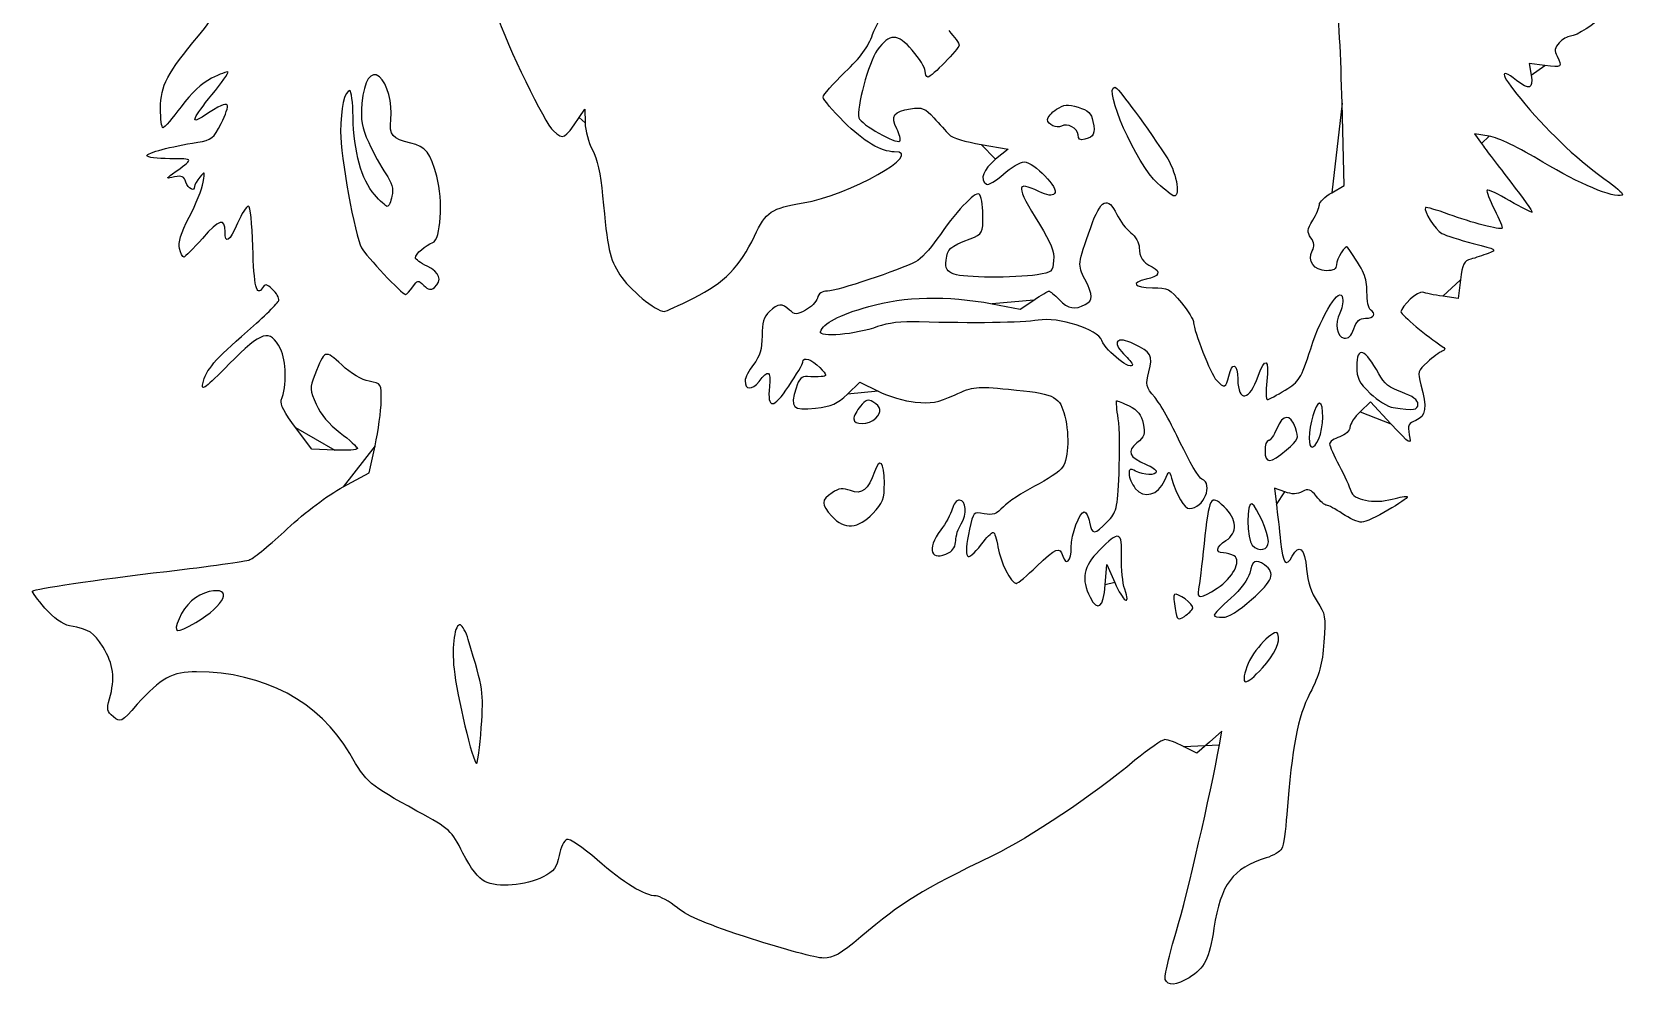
# Model space of a CAD drawing. Extents: x 116 to 499, y 270 to 710.
# Drawn here: x 115.7 to 490.5, y 269.6 to 494.3 of the extents above; entities that cross this region are included whole.
import ezdxf

# ---------------------------------------------------------------- set-up
doc = ezdxf.new("R2010")
doc.units = 0
doc.layers.add('Ebene_1', color=7, linetype='CONTINUOUS')

msp = doc.modelspace()

# ---------------------------------------------------------------- linework, layer by layer
at = {"layer": 'Ebene_1', "color": 7}
for points in [[(471.886912, 486.3617), (468.182392, 486.86946), (468.636616, 484.070444)], [(244.549496, 474.115212), (245.907536, 476.071788), (245.949456, 472.85994)], [(421.70684, 456.433524), (424.622208, 458.153636), (424.134656, 477.51254)], [(361.991456, 470.092436), (361.991456, 470.092436)], [(458.753664, 469.770252), (455.304152, 470.321852), (456.96824, 467.996636)], [(339.188624, 467.776068), (345.5608, 466.705348), (342.576128, 464.310964)], [(380.672872, 458.673612), (380.672872, 458.673612)], [(452.007752, 435.925076), (451.456128, 431.510036), (447.821496, 432.055084)], [(205.37532, 434.247148), (205.37532, 434.247148)], [(341.787776, 430.285196), (348.384088, 429.053956), (351.570624, 431.162708)], [(307.70124, 409.034436), (310.611032, 411.820348), (314.90124, 409.703924)], [(435.636832, 402.036516), (430.823616, 407.201604), (428.40752, 404.886836)], [(441.991456, 406.683676), (441.991456, 406.683676)], [(186.998328, 395.8349), (181.6052, 396.071452), (177.75332, 401.177196)], [(314.370024, 403.364308), (314.370024, 403.364308)], [(418.66304, 398.509092), (418.66304, 398.509092)], [(188.982056, 387.173132), (195.094104, 390.471452), (196.496928, 396.871452)], [(411.029208, 395.883356), (411.029208, 395.883356)], [(410.632448, 386.00694), (408.18688, 386.859468), (408.658408, 383.065436)], [(313.69696, 380.928412), (313.696992, 380.928412)], [(331.644048, 371.699596), (331.644048, 371.699596)], [(406.773912, 374.271452), (406.773888, 374.271452)], [(352.236216, 368.471812), (352.236216, 368.471452)], [(368.391456, 364.133732), (368.791456, 368.871452), (370.613696, 364.671452)], [(368.391456, 364.133732), (368.391456, 364.133732)], [(394.735568, 363.32942), (394.735568, 363.32942)], [(402.835312, 360.671452), (402.835312, 360.671452)], [(388.977152, 358.628548), (388.977152, 358.628548)], [(154.297624, 355.258756), (154.297624, 355.258756)], [(405.38792, 344.587836), (405.38792, 344.587836)], [(221.501536, 330.512604), (221.501536, 330.512604)], [(395.264952, 326.464252), (395.841864, 329.65706), (392.887336, 327.062956), (389.932816, 324.468852), (386.794008, 326.070148)], [(382.516448, 271.234068), (382.51648, 271.234124)]]:
    msp.add_lwpolyline(points, close=True, dxfattribs=at)
for points in [[(154.934824, 493.3465), (158.73832, 497.84094), (161.991456, 503.714652), (161.991456, 506.087644)], [(313.625992, 493.671788), (315.101624, 497.812316), (318.85548, 502.53038), (321.288616, 503.302628)], [(424.134656, 477.51254), (423.866504, 488.15994), (423.294136, 499.404388), (422.862728, 502.500196)], [(224.888208, 499.092268), (227.707712, 490.752788), (236.406248, 472.810868), (238.519208, 470.97646)], [(484.38596, 497.412708), (484.37724, 496.549788), (479.215776, 493.27142), (477.865912, 493.27142)], [(145.991456, 476.314828), (145.991456, 481.625156), (147.587272, 484.664212), (154.934824, 493.3465)], [(307.095944, 484.777652), (310.77788, 488.30786), (312.59772, 490.786532), (313.625992, 493.671788)], [(322.961552, 489.980372), (319.47456, 494.02402), (317.60316, 494.020468), (314.715216, 489.964692)], [(333.991456, 491.19646), (333.991456, 490.341996), (327.461392, 483.671788), (326.624888, 483.671788)], [(331.591456, 494.594012), (332.911456, 493.09062), (333.991456, 491.561716), (333.991456, 491.19646)], [(475.251648, 491.737972), (474.163688, 490.53578), (474.050488, 489.855868), (474.727664, 488.590564)], [(477.865912, 493.27142), (477.191328, 493.27142), (476.014912, 492.581364), (475.251648, 491.737972)], [(314.715216, 489.964692), (312.699944, 487.134508), (309.716, 476.199948), (310.384312, 474.094276)], [(325.989296, 485.071788), (325.988496, 485.841788), (324.625616, 488.050652), (322.961552, 489.980372)], [(474.727664, 488.590564), (476.093672, 486.03814), (475.819128, 485.822732), (471.886912, 486.3617)], [(161.891528, 484.838052), (161.714864, 485.014708), (159.970568, 484.353804), (158.015296, 483.369372)], [(158.102088, 479.497524), (160.362936, 482.258156), (162.068184, 484.661388), (161.891528, 484.838052)], [(197.510384, 483.73874), (195.531552, 485.38102), (193.915136, 482.903012), (193.422688, 477.472204)], [(200.19688, 473.699036), (200.6206, 477.4583), (199.348168, 482.213508), (197.510384, 483.73874)], [(301.991456, 478.923548), (301.991456, 479.451532), (304.28848, 482.085884), (307.095944, 484.777652)], [(326.624888, 483.671788), (326.276504, 483.671788), (325.99048, 484.301788), (325.989296, 485.071788)], [(465.191424, 482.87142), (460.670128, 486.408028), (461.519856, 484.045092), (467.183248, 477.332524)], [(468.636616, 484.070444), (469.163216, 480.825388), (468.224696, 480.498756), (465.191424, 482.87142)], [(158.015296, 483.369372), (155.68744, 482.197348), (153.205696, 479.888684), (150.825864, 476.68134)], [(190.577576, 480.471452), (189.342296, 480.471452), (188.391456, 476.267628), (188.391456, 470.806236)], [(191.32424, 474.271452), (191.25776, 477.681452), (190.921728, 480.471452), (190.577576, 480.471452)], [(380.672872, 458.673612), (375.756216, 463.115068), (367.713608, 481.271452), (370.662864, 481.271452)], [(370.662864, 481.271452), (371.285696, 481.271452), (376.714088, 473.972924), (382.67032, 465.127308)], [(146.591456, 471.727324), (146.261456, 471.696604), (145.991456, 473.760972), (145.991456, 476.314828)], [(150.825864, 476.68134), (148.826936, 473.987364), (146.921456, 471.758052), (146.591456, 471.727324)], [(155.791456, 474.257172), (152.927672, 472.396132), (153.675728, 474.092676), (158.102088, 479.497524)], [(161.671728, 477.057852), (161.152576, 477.576996), (160.207088, 477.126652), (155.791456, 474.257172)], [(160.268544, 472.703524), (161.344464, 474.794236), (161.975896, 476.753684), (161.671728, 477.057852)], [(193.422688, 477.472204), (193.056872, 473.437908), (193.313168, 471.949396), (195.01292, 468.236652)], [(306.845912, 473.154092), (304.175984, 475.799308), (301.991456, 478.395564), (301.991456, 478.923548)], [(319.308864, 471.444724), (317.759136, 474.441556), (318.60192, 475.691292), (322.52772, 476.217852)], [(322.52772, 476.217852), (325.340032, 476.59506), (325.957496, 476.352684), (328.043016, 474.052884)], [(354.791456, 473.665036), (354.791456, 474.227356), (355.74244, 475.310548), (356.90476, 476.072124)], [(356.90476, 476.072124), (358.677208, 477.233476), (359.499872, 477.312468), (362.005216, 476.561844)], [(362.005216, 476.561844), (364.419168, 475.838612), (365.087544, 475.191012), (365.488344, 473.186996)], [(467.183248, 477.332524), (473.332376, 470.044236), (480.160688, 463.686332), (487.052656, 458.831924)], [(154.751896, 468.330028), (157.986416, 468.849844), (158.491392, 469.250188), (160.268544, 472.703524)], [(196.350368, 455.996028), (193.324712, 459.442052), (191.482872, 466.139164), (191.32424, 474.271452)], [(204.93476, 468.127828), (200.508416, 469.10002), (199.775624, 469.9617), (200.19688, 473.699036)], [(238.519208, 470.97646), (240.936608, 468.877732), (240.901536, 468.859476), (244.549496, 474.115212)], [(245.949456, 472.85994), (245.972576, 471.093428), (246.744264, 468.243444), (247.664416, 466.526644)], [(318.718504, 466.071788), (315.574088, 466.071788), (311.6042, 468.439924), (306.845912, 473.154092)], [(310.384312, 474.094276), (310.886376, 472.512412), (319.17728, 467.790924), (320.003, 468.616644)], [(328.043016, 474.052884), (329.334656, 472.628532), (330.93708, 470.874468), (331.603944, 470.154964)], [(358.070808, 472.120492), (356.986592, 471.450412), (354.791456, 472.4843), (354.791456, 473.665036)], [(361.991456, 470.092436), (361.991456, 471.59614), (359.395288, 472.939068), (358.070808, 472.120492)], [(365.488344, 473.186996), (366.071984, 470.26882), (365.772392, 469.60998), (363.60392, 469.042916)], [(188.391456, 470.806236), (188.391456, 464.938228), (191.729072, 446.404708), (193.32224, 443.425972)], [(320.003, 468.616644), (320.281536, 468.89518), (319.96916, 470.16782), (319.308864, 471.444724)], [(331.603944, 470.154964), (332.305104, 469.398476), (335.503744, 468.395236), (339.188624, 467.776068)], [(363.60392, 469.042916), (362.418984, 468.733044), (361.991456, 469.011316), (361.991456, 470.092436)], [(471.428376, 463.629276), (465.65116, 467.12958), (460.913904, 469.424812), (458.753664, 469.770252)], [(142.791456, 465.143684), (142.791456, 465.82658), (148.291048, 467.291716), (154.751896, 468.330028)], [(148.191456, 464.446012), (145.221456, 464.460012), (142.791456, 464.773956), (142.791456, 465.143684)], [(195.01292, 468.236652), (196.127408, 465.802292), (197.925416, 462.506444), (199.008504, 460.912548)], [(211.033424, 460.318836), (209.64024, 465.68762), (208.31416, 467.385588), (204.93476, 468.127828)], [(247.664416, 466.526644), (248.78468, 464.43646), (249.5742, 460.872252), (250.054128, 455.738492)], [(297.302824, 454.027068), (307.913384, 455.748684), (326.268008, 466.071788), (318.718504, 466.071788)], [(382.67032, 465.127308), (385.017128, 461.642068), (386.231208, 455.6677), (384.591456, 455.673612)], [(456.96824, 467.996636), (457.883488, 466.717764), (460.989008, 462.622308), (463.8694, 458.895612)], [(148.791456, 460.842436), (154.009104, 464.62306), (154.043168, 464.418436), (148.191456, 464.446012)], [(156.033208, 458.893204), (156.480152, 461.518132), (156.436864, 461.585756), (155.248856, 460.118548)], [(342.576128, 464.310964), (339.665392, 461.975884), (338.749752, 459.486396), (340.421608, 458.453132)], [(344.423912, 460.805916), (346.1686, 462.382132), (348.370768, 463.671764), (349.317632, 463.671764)], [(349.317632, 463.671764), (351.623552, 463.671764), (357.638264, 457.398572), (356.461048, 456.221356)], [(490.06852, 455.830452), (487.960816, 455.127884), (479.878912, 458.50926), (471.428376, 463.629276)], [(149.316032, 460.145076), (147.286416, 459.703748), (147.262968, 459.734924), (148.791456, 460.842436)], [(151.969936, 458.939244), (151.551824, 460.256612), (150.994192, 460.509972), (149.316032, 460.145076)], [(153.991456, 457.918548), (153.991456, 456.575812), (152.477432, 457.340268), (151.969936, 458.939244)], [(152.758552, 450.701236), (154.299432, 453.678788), (155.773032, 457.365172), (156.033208, 458.893204)], [(155.248856, 460.118548), (154.557288, 459.264452), (153.991456, 458.274452), (153.991456, 457.918548)], [(199.008504, 460.912548), (200.480528, 458.74626), (200.853224, 457.405748), (200.4846, 455.603356)], [(210.076368, 444.68058), (211.980896, 445.351036), (212.541304, 454.508076), (211.033424, 460.318836)], [(340.421608, 458.453132), (340.878192, 458.170948), (342.679232, 459.2297), (344.423912, 460.805916)], [(352.772328, 456.719772), (347.243528, 459.356276), (347.261064, 458.147004), (352.883576, 449.047804)], [(384.591456, 455.673612), (384.261456, 455.674412), (382.498096, 457.024804), (380.672872, 458.673612)], [(463.8694, 458.895612), (466.749784, 455.168908), (468.990536, 452.003868), (468.848848, 451.86218)], [(487.052656, 458.831924), (489.176336, 457.3361), (490.533472, 455.985436), (490.06852, 455.830452)], [(199.377656, 453.219692), (199.040064, 453.234812), (197.677784, 454.48418), (196.350368, 455.996028)], [(200.4846, 455.603356), (200.213368, 454.277204), (199.715248, 453.204548), (199.377656, 453.219692)], [(250.054128, 455.738492), (251.24792, 442.968532), (251.675048, 441.021428), (254.14128, 437.106836)], [(285.814072, 446.2211), (288.538856, 451.988124), (289.731752, 452.798628), (297.302824, 454.027068)], [(338.701704, 456.127236), (337.69112, 456.751812), (333.038208, 451.764052), (328.75936, 445.469372)], [(339.591456, 451.183732), (339.591456, 453.600212), (339.191072, 455.824788), (338.701704, 456.127236)], [(356.461048, 456.221356), (355.856288, 455.616596), (354.781048, 455.761884), (352.772328, 456.719772)], [(364.954112, 448.271452), (367.314016, 454.94282), (369.000208, 455.776196), (371.116232, 451.316988)], [(417.23928, 449.957756), (418.092984, 451.361556), (418.791464, 453.00586), (418.791464, 453.611764)], [(418.791464, 453.611764), (418.791464, 454.217668), (420.103384, 455.48746), (421.70684, 456.433524)], [(458.277736, 457.024396), (458.061096, 456.807764), (458.832256, 454.758924), (459.991424, 452.47142)], [(463.631424, 454.51142), (460.903528, 456.110196), (458.494368, 457.241036), (458.277736, 457.024396)], [(468.848848, 451.86218), (468.70716, 451.720484), (466.35932, 452.912644), (463.631424, 454.51142)], [(150.460928, 443.279476), (150.101664, 444.710884), (150.761448, 446.842108), (152.758552, 450.701236)], [(161.191456, 447.224236), (161.191456, 450.616084), (159.825664, 450.22426), (155.850792, 445.692084)], [(166.673472, 453.271452), (166.24228, 453.271452), (165.102424, 451.47994), (164.140472, 449.290308)], [(167.724456, 443.735876), (167.570112, 449.248124), (167.126672, 453.271452), (166.673472, 453.271452)], [(336.591456, 445.611548), (339.550888, 446.774188), (339.591456, 446.849532), (339.591456, 451.183732)], [(371.116232, 451.316988), (371.835128, 449.802036), (373.316144, 447.860228), (374.407392, 447.001852)], [(416.801232, 445.81474), (415.828088, 447.204092), (415.883528, 447.728404), (417.23928, 449.957756)], [(443.785888, 452.932556), (443.150632, 452.297292), (446.061776, 447.690068), (447.628104, 446.851788)], [(449.24488, 451.34526), (446.41428, 452.390116), (443.957736, 453.104396), (443.785888, 452.932556)], [(461.838184, 448.051508), (461.383272, 447.596604), (454.57936, 449.376156), (449.24488, 451.34526)], [(459.991424, 452.47142), (461.150592, 450.183916), (461.981632, 448.194956), (461.838184, 448.051508)], [(164.140472, 449.290308), (162.223744, 444.92742), (161.191456, 444.204196), (161.191456, 447.224236)], [(271.453384, 431.602388), (278.748736, 435.27042), (282.392792, 438.979948), (285.814072, 446.2211)], [(352.883576, 449.047804), (355.63984, 444.587204), (356.400152, 442.634092), (356.222064, 440.471764)], [(363.591328, 436.071724), (361.866352, 439.455164), (361.8806, 439.582708), (364.954112, 448.271452)], [(374.407392, 447.001852), (375.505104, 446.138388), (376.396936, 444.59914), (376.403712, 443.556316)], [(447.628104, 446.851788), (448.519168, 446.374908), (451.84544, 445.317628), (455.019824, 444.502292)], [(151.478184, 441.281548), (151.19588, 441.275948), (150.73812, 442.175068), (150.460928, 443.279476)], [(155.850792, 445.692084), (153.72816, 443.271844), (151.76048, 441.2871), (151.478184, 441.281548)], [(169.986112, 434.062812), (168.586096, 431.79754), (167.986984, 434.35994), (167.724456, 443.735876)], [(193.32224, 443.425972), (194.340728, 441.521724), (202.874088, 432.525772), (203.69388, 432.492092)], [(205.991456, 441.134516), (205.991456, 442.00578), (208.388072, 444.086252), (210.076368, 444.68058)], [(328.75936, 445.469372), (327.188224, 443.15806), (324.928192, 440.76302), (323.737064, 440.14706)], [(330.940728, 440.590572), (331.203968, 443.236116), (331.72628, 443.70022), (336.591456, 445.611548)], [(376.403712, 443.556316), (376.418992, 441.205412), (377.093712, 440.173156), (379.413872, 438.951076)], [(420.419608, 438.071452), (417.573272, 438.071452), (415.896448, 440.4517), (417.125272, 442.747764)], [(417.125272, 442.747764), (417.686272, 443.796012), (417.59232, 444.685308), (416.801232, 445.81474)], [(425.412672, 443.613052), (424.964216, 444.25742), (422.84236, 440.87194), (422.816904, 439.471452)], [(429.991464, 433.075668), (429.991464, 436.498492), (429.372152, 437.923748), (425.412672, 443.613052)], [(455.019824, 444.502292), (460.53804, 443.08494), (460.693296, 442.981756), (458.556144, 442.152028)], [(208.791456, 439.11034), (207.251456, 439.844716), (205.991456, 440.755596), (205.991456, 441.134516)], [(210.476216, 434.141796), (212.3916, 435.731428), (211.719288, 437.714156), (208.791456, 439.11034)], [(323.737064, 440.14706), (319.98824, 438.208492), (305.1264, 433.271788), (303.039136, 433.271788)], [(332.792808, 437.271252), (331.04372, 437.936252), (330.732184, 438.494596), (330.940728, 440.590572)], [(356.222064, 440.471764), (356.003184, 437.814156), (355.808384, 437.644268), (352.391456, 437.13106)], [(379.413872, 438.951076), (381.647656, 437.774492), (381.145784, 436.76426), (377.982288, 436.069436)], [(422.816904, 439.471452), (422.798504, 438.458644), (422.135496, 438.071452), (420.419608, 438.071452)], [(454.44012, 440.812156), (452.845272, 440.411876), (452.47552, 439.668988), (452.007752, 435.925076)], [(458.556144, 442.152028), (457.326736, 441.674716), (455.474528, 441.07178), (454.44012, 440.812156)], [(172.372232, 433.688844), (170.95876, 434.968028), (170.582056, 435.02706), (169.986112, 434.062812)], [(205.37532, 434.247148), (206.499256, 435.939892), (206.619904, 435.957292), (207.957656, 434.61954)], [(254.14128, 437.106836), (256.225112, 433.799212), (262.644544, 428.471788), (264.546328, 428.471788)], [(352.391456, 437.13106), (346.83568, 436.296612), (335.136192, 436.3803), (332.792808, 437.271252)], [(363.644048, 430.099596), (365.59536, 431.143908), (365.586408, 432.158476), (363.591328, 436.071724)], [(377.982288, 436.069436), (374.268912, 435.253844), (375.164176, 434.071452), (379.495096, 434.071452)], [(416.740152, 419.694692), (419.410432, 427.949396), (423.755752, 434.807012), (424.262752, 431.566572)], [(166.460848, 423.834124), (170.38268, 427.223596), (173.694784, 430.48574), (173.821072, 431.083332)], [(173.821072, 431.083332), (173.947368, 431.680924), (173.295384, 432.853404), (172.372232, 433.688844)], [(203.69388, 432.492092), (203.970208, 432.480732), (204.726856, 433.270516), (205.37532, 434.247148)], [(207.957656, 434.61954), (209.045704, 433.531484), (209.61152, 433.424156), (210.476216, 434.141796)], [(264.546328, 428.471788), (264.920664, 428.471788), (268.028832, 429.880556), (271.453384, 431.602388)], [(300.61488, 431.639748), (300.380144, 430.742132), (299.121112, 429.455956), (297.817032, 428.781588)], [(303.039136, 433.271788), (301.7014, 433.271788), (300.900704, 432.732756), (300.61488, 431.639748)], [(312.706376, 429.64954), (321.090552, 432.049516), (331.156728, 432.26954), (341.787776, 430.285196)], [(351.570624, 431.162708), (353.323216, 432.322516), (354.928504, 433.271452), (355.137944, 433.271452)], [(355.137944, 433.271452), (355.347376, 433.271452), (356.418728, 432.371452), (357.518728, 431.271452)], [(357.518728, 431.271452), (359.685184, 429.104996), (361.232496, 428.808972), (363.644048, 430.099596)], [(379.495096, 434.071452), (383.140568, 434.071452), (383.590272, 433.837692), (386.295096, 430.536812)], [(424.262752, 431.566572), (424.41196, 430.612924), (424.10988, 429.040116), (423.591464, 428.071452)], [(430.791464, 428.871452), (430.351464, 429.143388), (429.991464, 431.035284), (429.991464, 433.075668)], [(443.11948, 433.009724), (442.082712, 433.407572), (437.991424, 429.708444), (437.991424, 428.373204)], [(447.821496, 432.055084), (445.822448, 432.35486), (443.706544, 432.784452), (443.11948, 433.009724)], [(289.342304, 428.44066), (287.981824, 427.173188), (287.591456, 425.896844), (287.591456, 422.71618)], [(294.05572, 428.813668), (292.232256, 430.463884), (291.447304, 430.401764), (289.342304, 428.44066)], [(297.817032, 428.781588), (295.678904, 427.675924), (295.3094, 427.679068), (294.05572, 428.813668)], [(301.333288, 423.696948), (302.012952, 425.73594), (305.608248, 427.617692), (312.706376, 429.64954)], [(386.295096, 430.536812), (387.888096, 428.592764), (389.191464, 426.475628), (389.191464, 425.83206)], [(423.591464, 428.071452), (422.318984, 425.693796), (422.866688, 422.549708), (424.611296, 422.217148)], [(429.669728, 426.871452), (431.624512, 426.871452), (432.243072, 427.974308), (430.791464, 428.871452)], [(437.991424, 428.373204), (437.991424, 427.75818), (444.42148, 422.362516), (447.465216, 420.423444)], [(155.935664, 411.450852), (156.73796, 414.825084), (158.678448, 417.108132), (166.460848, 423.834124)], [(174.240536, 419.671452), (171.737048, 424.508852), (169.920744, 423.973652), (162.190544, 416.12078)], [(314.791456, 424.90138), (309.726072, 423.05178), (300.853552, 422.25774), (301.333288, 423.696948)], [(324.591456, 426.027076), (320.416336, 426.154236), (317.21572, 425.786588), (314.791456, 424.90138)], [(352.556608, 426.438892), (348.88276, 425.821444), (337.059864, 425.647348), (324.591456, 426.027076)], [(367.610424, 421.621564), (366.5924, 424.299164), (357.375224, 427.248732), (352.556608, 426.438892)], [(389.191464, 425.83206), (389.191464, 423.917756), (393.217632, 413.78462), (394.579464, 412.271452)], [(424.611296, 422.217148), (425.596592, 422.029324), (426.293856, 422.70014), (426.88956, 424.408972)], [(426.88956, 424.408972), (427.52692, 426.237308), (428.24288, 426.871452), (429.669728, 426.871452)], [(287.591456, 422.71618), (287.591456, 419.582532), (287.122552, 418.008092), (285.591456, 416.000716)], [(374.791456, 416.035092), (374.791456, 414.211356), (368.595032, 419.03186), (367.610424, 421.621564)], [(375.071608, 420.874708), (371.181936, 422.720476), (369.825672, 421.364508), (372.693272, 418.496908)], [(378.658016, 414.264244), (379.639464, 418.130836), (379.218408, 418.906916), (375.071608, 420.874708)], [(432.791456, 413.77542), (429.585096, 419.744036), (427.591456, 420.423476), (427.591456, 415.54758)], [(447.465216, 420.423444), (448.528056, 419.74634), (448.5732, 419.488556), (447.692544, 419.125364)], [(162.190544, 416.12078), (156.6062, 410.447804), (155.50096, 409.622628), (155.935664, 411.450852)], [(174.412336, 407.577196), (175.743376, 410.949076), (175.658384, 416.93178), (174.240536, 419.671452)], [(188.662416, 415.875804), (184.689248, 419.538148), (184.631328, 419.516964), (182.323424, 413.557892)], [(293.887704, 410.90674), (295.704768, 413.62782), (297.191456, 416.173132), (297.191456, 416.562988)], [(297.191456, 416.562988), (297.191456, 417.9393), (299.335744, 417.24714), (301.191456, 415.271828)], [(372.693272, 418.496908), (373.847272, 417.342908), (374.791456, 416.235092), (374.791456, 416.035092)], [(397.471464, 413.271452), (398.163512, 416.731684), (399.591464, 416.224636), (399.591464, 412.518668)], [(404.387688, 413.260004), (405.935096, 417.9487), (407.077192, 417.282764), (406.42608, 412.071452)], [(410.740152, 409.957052), (414.092568, 411.997428), (414.424408, 412.535988), (416.740152, 419.694692)], [(444.208272, 416.54082), (441.945504, 414.519036), (441.868104, 414.246564), (442.702688, 411.240444)], [(447.692544, 419.125364), (447.08816, 418.8761), (445.52024, 417.71306), (444.208272, 416.54082)], [(182.323424, 413.557892), (181.11132, 410.428196), (181.128808, 410.043828), (182.6386, 406.630676)], [(195.11964, 412.03214), (193.377632, 412.358948), (190.837272, 413.8711), (188.662416, 415.875804)], [(285.591456, 416.000716), (284.491456, 414.55854), (283.591456, 412.835812), (283.591456, 412.17242)], [(286.881632, 412.004764), (289.135632, 414.87026), (289.684112, 414.600028), (289.321952, 410.802468)], [(298.259944, 413.166932), (296.930568, 413.27746), (296.3098, 412.64842), (295.587016, 410.458364)], [(301.530904, 413.147412), (300.684208, 413.079012), (299.21228, 413.087812), (298.259944, 413.166932)], [(301.191456, 415.271828), (302.951344, 413.398516), (302.97284, 413.263948), (301.530904, 413.147412)], [(380.033872, 408.295372), (377.968624, 410.731012), (377.869896, 411.1593), (378.658016, 414.264244)], [(394.579464, 412.271452), (396.342696, 410.312276), (396.91952, 410.511732), (397.471464, 413.271452)], [(399.591464, 412.518668), (399.591464, 406.978524), (402.460992, 407.42206), (404.387688, 413.260004)], [(427.591456, 415.54758), (427.591456, 412.714724), (428.06052, 411.7775), (430.766776, 409.2031)], [(438.191456, 409.446468), (435.278048, 410.481924), (434.018152, 411.491924), (432.791456, 413.77542)], [(197.9456, 407.38242), (197.99128, 411.478276), (197.98088, 411.495364), (195.11964, 412.03214)], [(283.591456, 412.17242), (283.591456, 409.986116), (285.22816, 409.902716), (286.881632, 412.004764)], [(289.321952, 410.802468), (288.80708, 405.403492), (290.234544, 405.436092), (293.887704, 410.90674)], [(295.587016, 410.458364), (294.0658, 405.849028), (294.823824, 405.06554), (300.188576, 405.702244)], [(300.188576, 405.702244), (303.955848, 406.149348), (305.319704, 406.754284), (307.70124, 409.034436)], [(314.90124, 409.703924), (317.260864, 408.5399), (321.206192, 407.381484), (323.668648, 407.129684)], [(323.668648, 407.129684), (327.416656, 406.746428), (328.919144, 407.0189), (332.893968, 408.8027)], [(332.893968, 408.8027), (337.493304, 410.866756), (337.892016, 410.90966), (345.616776, 410.171812)], [(345.616776, 410.171812), (356.092272, 409.171212), (357.462872, 408.590764), (358.641856, 404.655676)], [(406.42608, 412.071452), (406.12372, 409.651452), (406.17224, 407.699748), (406.533896, 407.734332)], [(406.533896, 407.734332), (406.89556, 407.768892), (408.788376, 408.76914), (410.740152, 409.957052)], [(430.766776, 409.2031), (432.513208, 407.541764), (434.943208, 406.031444), (436.166776, 405.846836)], [(441.991456, 406.683676), (441.991456, 407.645548), (440.779656, 408.526588), (438.191456, 409.446468)], [(442.702688, 411.240444), (444.174584, 405.938772), (443.866528, 403.736412), (441.528744, 402.847588)], [(177.75332, 401.177196), (175.252664, 404.49186), (174.080656, 406.736972), (174.412336, 407.577196)], [(182.6386, 406.630676), (183.682616, 404.270508), (185.635568, 401.951148), (188.26872, 399.944236)], [(196.496928, 396.871452), (197.26848, 400.391452), (197.920384, 405.121388), (197.9456, 407.38242)], [(310.741336, 406.182828), (309.888904, 405.144076), (309.191456, 403.794076), (309.191456, 403.182828)], [(313.69372, 407.2143), (312.572952, 407.899268), (311.97988, 407.692068), (310.741336, 406.182828)], [(314.370024, 403.364308), (315.868704, 404.862988), (315.667576, 406.007956), (313.69372, 407.2143)], [(371.446112, 403.22822), (371.111824, 405.404444), (370.93704, 407.283708), (371.057704, 407.404372)], [(371.057704, 407.404372), (371.178368, 407.525036), (372.508608, 407.004492), (374.0138, 406.247612)], [(374.0138, 406.247612), (376.064032, 405.216652), (376.898616, 404.1691), (377.340944, 402.07146)], [(386.057408, 397.58302), (383.96816, 402.03166), (381.257568, 406.852212), (380.033872, 408.295372)], [(418.829056, 406.871452), (417.917768, 406.871452), (416.402192, 401.763764), (416.39592, 398.671452)], [(418.66304, 398.509092), (419.781192, 400.963156), (419.898488, 406.871452), (418.829056, 406.871452)], [(428.40752, 404.886836), (427.078664, 403.613716), (425.991424, 401.954644), (425.991424, 401.200004)], [(436.166776, 405.846836), (441.048152, 405.110348), (441.991456, 405.245876), (441.991456, 406.683676)], [(309.191456, 403.182828), (309.191456, 401.645092), (312.776448, 401.770732), (314.370024, 403.364308)], [(358.641856, 404.655676), (359.9846, 400.17398), (359.834976, 393.975492), (358.332256, 391.83006)], [(371.622688, 390.321292), (371.859864, 395.243884), (371.780408, 401.052004), (371.446112, 403.22822)], [(377.340944, 402.07146), (377.8532, 399.642204), (377.651496, 399.040444), (375.817592, 397.526724)], [(413.150944, 401.071452), (411.958768, 404.455324), (410.204096, 404.375764), (408.739896, 400.871452)], [(411.029208, 395.883356), (413.926256, 398.35158), (414.024528, 398.591876), (413.150944, 401.071452)], [(425.991424, 401.200004), (425.991424, 400.39474), (424.999984, 399.482324), (423.591424, 398.991292)], [(439.958056, 399.467388), (440.4324, 396.964508), (440.277448, 397.056628), (435.636832, 402.036516)], [(441.528744, 402.847588), (439.727288, 402.162676), (439.528368, 401.734604), (439.958056, 399.467388)], [(188.26872, 399.944236), (190.486112, 398.254204), (192.32084, 396.585004), (192.345896, 396.2349)], [(375.817592, 397.526724), (373.378304, 395.513324), (373.977304, 394.13418), (378.017984, 392.460476)], [(391.123752, 389.008132), (390.426512, 389.275684), (388.146664, 393.134388), (386.057408, 397.58302)], [(406.78072, 398.071452), (406.346624, 398.071452), (405.991456, 396.991452), (405.991456, 395.671452)], [(408.739896, 400.871452), (408.096448, 399.331452), (407.214816, 398.071452), (406.78072, 398.071452)], [(416.39592, 398.671452), (416.39032, 395.91466), (417.44648, 395.83902), (418.66304, 398.509092)], [(423.591424, 398.991292), (422.271424, 398.53114), (421.191424, 397.769124), (421.191424, 397.297916)], [(192.345896, 396.2349), (192.370936, 395.884796), (189.964552, 395.704796), (186.998328, 395.8349)], [(316.391456, 388.081204), (316.391456, 393.116396), (315.317816, 394.33238), (314.059392, 390.722452)], [(405.991456, 395.671452), (405.991456, 392.5865), (407.220232, 392.638188), (411.029208, 395.883356)], [(421.191424, 397.297916), (421.191424, 396.826716), (422.215072, 394.522908), (423.466208, 392.178348)], [(314.059392, 390.722452), (312.58088, 386.481204), (311.078192, 385.302204), (308.426656, 386.303044)], [(358.332256, 391.83006), (357.639696, 390.841292), (354.669696, 388.81762), (351.732256, 387.333012)], [(368.841784, 378.921292), (371.084952, 381.260092), (371.211, 381.776804), (371.622688, 390.321292)], [(375.538864, 390.899604), (374.25816, 391.585012), (373.991456, 391.462404), (373.991456, 390.188228)], [(373.991456, 390.188228), (373.991456, 389.341492), (374.65072, 387.834556), (375.45648, 386.839476)], [(380.391456, 390.774404), (380.391456, 389.812068), (377.42808, 389.888524), (375.538864, 390.899604)], [(378.017984, 392.460476), (379.323392, 391.919756), (380.391456, 391.16102), (380.391456, 390.774404)], [(382.345584, 388.632612), (383.395576, 391.129812), (383.400944, 391.131684), (383.984224, 389.20474)], [(423.466208, 392.178348), (424.717336, 389.83378), (425.937408, 387.164388), (426.17748, 386.246356)], [(175.830736, 377.304676), (180.114496, 381.30294), (185.26256, 385.165932), (188.982056, 387.173132)], [(308.426656, 386.303044), (306.601216, 386.992076), (305.742712, 386.892484), (304.0722, 385.797924)], [(313.696992, 380.928412), (316.067056, 383.441412), (316.391456, 384.302564), (316.391456, 388.081204)], [(351.732256, 387.333012), (348.794816, 385.848412), (345.496104, 383.673244), (344.401792, 382.499324)], [(375.45648, 386.839476), (377.494832, 384.32222), (380.906592, 385.21026), (382.345584, 388.632612)], [(383.984224, 389.20474), (385.226016, 385.102324), (387.025592, 382.071452), (388.219616, 382.071452)], [(388.219616, 382.071452), (391.523776, 382.071452), (393.970552, 387.915708), (391.123752, 389.008132)], [(418.093632, 384.923188), (416.715256, 386.675508), (416.231472, 386.842108), (414.778864, 386.0647)], [(426.17748, 386.246356), (426.74384, 384.080564), (431.556376, 383.117988), (435.952136, 384.291284)], [(304.0722, 385.797924), (301.468736, 384.092068), (301.459448, 383.028852), (304.0238, 380.263276)], [(334.049016, 384.071452), (333.420672, 384.071452), (332.64872, 383.107324), (332.333576, 381.92894)], [(334.45316, 378.453348), (335.932464, 380.711052), (335.690728, 384.071452), (334.049016, 384.071452)], [(344.401792, 382.499324), (342.779984, 380.759532), (341.94268, 380.45298), (339.872992, 380.841252)], [(396.353592, 382.507724), (393.161752, 385.565708), (392.822576, 384.937804), (391.63908, 373.780012)], [(396.791456, 374.54502), (399.602464, 376.38686), (399.427848, 379.562404), (396.353592, 382.507724)], [(402.87476, 383.219972), (401.631944, 383.988068), (401.704896, 374.678012), (402.95148, 373.431452)], [(406.773888, 374.271452), (406.752928, 376.41746), (404.125784, 382.446788), (402.87476, 383.219972)], [(408.658408, 383.065436), (408.917752, 380.978716), (409.37028, 377.021396), (409.664016, 374.271396)], [(414.778864, 386.0647), (413.54848, 385.406212), (412.401568, 385.390244), (410.632448, 386.00694)], [(420.491928, 382.87142), (420.06052, 382.87142), (418.981288, 383.794716), (418.093632, 384.923188)], [(424.219576, 380.87142), (422.600776, 381.97142), (420.923336, 382.87142), (420.491928, 382.87142)], [(439.428488, 384.90102), (439.98168, 384.347836), (430.330272, 378.87142), (428.80216, 378.87142)], [(435.952136, 384.291284), (437.726016, 384.764756), (439.290368, 385.03914), (439.428488, 384.90102)], [(304.0238, 380.263276), (306.981568, 377.073452), (310.27484, 377.2999), (313.69696, 380.928412)], [(332.333576, 381.92894), (332.018424, 380.750556), (330.822528, 378.55658), (329.676016, 377.053428)], [(339.872992, 380.841252), (337.370488, 381.310724), (337.321288, 381.258996), (336.462656, 377.255332)], [(360.391456, 372.944364), (360.391456, 376.049972), (362.309704, 381.271452), (363.450632, 381.271452)], [(363.450632, 381.271452), (363.858088, 381.271452), (364.407456, 380.191452), (364.671456, 378.871452)], [(364.671456, 378.871452), (365.274296, 375.857244), (365.910304, 375.864844), (368.841784, 378.921292)], [(428.80216, 378.87142), (427.900536, 378.87142), (425.838368, 379.77142), (424.219576, 380.87142)], [(167.056864, 370.047668), (168.010888, 370.425444), (171.959128, 373.6911), (175.830736, 377.304676)], [(329.676016, 377.053428), (326.189864, 372.482844), (327.327056, 369.389212), (331.644048, 371.699596)], [(333.191456, 374.527748), (333.191456, 375.627748), (333.759224, 377.394268), (334.45316, 378.453348)], [(336.462656, 377.255332), (334.900048, 369.969116), (335.66764, 368.98074), (339.245696, 373.671812)], [(339.245696, 373.671812), (340.420312, 375.211812), (341.657752, 376.471812), (341.995576, 376.471812)], [(341.995576, 376.471812), (342.333392, 376.471812), (342.840984, 374.930084), (343.123552, 373.045756)], [(372.218264, 370.671452), (372.404232, 376.769108), (371.62892, 377.000468), (366.958024, 372.241172)], [(331.644048, 371.699596), (332.54044, 372.179332), (333.191456, 373.369172), (333.191456, 374.527748)], [(343.123552, 373.045756), (343.642176, 369.587324), (346.209832, 364.471812), (347.427112, 364.471812)], [(352.236216, 368.471452), (356.834048, 372.903172), (357.6466, 373.218276), (358.395144, 370.859836)], [(358.395144, 370.859836), (359.154344, 368.467796), (360.391456, 369.759564), (360.391456, 372.944364)], [(366.958024, 372.241172), (363.200488, 368.412524), (362.632176, 365.447036), (364.838384, 361.1807)], [(391.63908, 373.780012), (391.119376, 368.8803), (390.529192, 364.061452), (390.327568, 363.071452)], [(396.191456, 371.659204), (394.185696, 371.676724), (394.465136, 373.020756), (396.791456, 374.54502)], [(398.71912, 370.933092), (398.098904, 371.325716), (396.961456, 371.652468), (396.191456, 371.659204)], [(402.95148, 373.431452), (404.592568, 371.790364), (406.793408, 372.274012), (406.773912, 374.271452)], [(409.664016, 374.271396), (410.220336, 369.0631), (410.942112, 368.163332), (412.391424, 370.871396)], [(412.391424, 370.871396), (414.015312, 373.905652), (415.346824, 372.71822), (415.789032, 367.841436)], [(147.456864, 367.2817), (157.282832, 368.425196), (166.102832, 369.669884), (167.056864, 370.047668)], [(347.427112, 364.471812), (347.789664, 364.471812), (349.95376, 366.271812), (352.236216, 368.471812)], [(372.972768, 363.071452), (372.473912, 364.501452), (372.134384, 367.921452), (372.218264, 370.671452)], [(394.735568, 363.32942), (398.391848, 365.749036), (400.512864, 369.797564), (398.71912, 370.933092)], [(405.86108, 368.792724), (403.727672, 370.287028), (403.061008, 369.919892), (402.394088, 366.883444)], [(402.835312, 360.671452), (407.926896, 365.203132), (408.559984, 366.902348), (405.86108, 368.792724)], [(415.789032, 367.841436), (416.073968, 364.6991), (416.871096, 362.23562), (418.269928, 360.174324)], [(115.868816, 362.615476), (116.498344, 363.245004), (130.34028, 365.289748), (147.456864, 367.2817)], [(154.297624, 355.258756), (161.252784, 359.334756), (163.216736, 363.824932), (157.470528, 362.512956)], [(364.838384, 361.1807), (366.65624, 357.665356), (367.935072, 358.72822), (368.391456, 364.133732)], [(370.613696, 364.671452), (372.59504, 360.10474), (374.445512, 358.849684), (372.972768, 363.071452)], [(402.394088, 366.883444), (402.084376, 365.473316), (400.277784, 363.078988), (397.932544, 360.970412)], [(118.796688, 358.65538), (117.023152, 360.670228), (115.705608, 362.452268), (115.868816, 362.615476)], [(157.470528, 362.512956), (154.318592, 361.793308), (151.776632, 359.510036), (150.364344, 356.129956)], [(384.670456, 361.817124), (384.460264, 361.606924), (384.534448, 360.122772), (384.83532, 358.518996)], [(388.977152, 358.628548), (389.271824, 359.512548), (385.303752, 362.450412), (384.670456, 361.817124)], [(390.327568, 363.071452), (389.852224, 360.737484), (390.912656, 360.79954), (394.735568, 363.32942)], [(397.932544, 360.970412), (395.764944, 359.021556), (393.991456, 357.212028), (393.991456, 356.949244)], [(396.05392, 356.471452), (397.409416, 356.471452), (399.733944, 357.911132), (402.835312, 360.671452)], [(418.269928, 360.174324), (420.196792, 357.334932), (420.29968, 356.711796), (419.850176, 350.604284)], [(124.606376, 354.472012), (122.927496, 354.80974), (120.89092, 356.276204), (118.796688, 358.65538)], [(150.364344, 356.129956), (148.92472, 352.684444), (149.636048, 352.526892), (154.297624, 355.258756)], [(384.83532, 358.518996), (385.349272, 355.779372), (385.482776, 355.669724), (387.043064, 356.705716)], [(387.043064, 356.705716), (387.956448, 357.31218), (388.826792, 358.17746), (388.977152, 358.628548)], [(393.991456, 356.949244), (393.991456, 356.68646), (394.919568, 356.471452), (396.05392, 356.471452)], [(132.45632, 349.440332), (130.134208, 353.101924), (129.547344, 353.478092), (124.606376, 354.472012)], [(216.587344, 354.67282), (215.26192, 355.114628), (214.504456, 349.836636), (215.089696, 344.2373)], [(218.436328, 351.221452), (217.916648, 352.953948), (217.084608, 354.507068), (216.587344, 354.67282)], [(409.030584, 352.55406), (408.441584, 354.321076), (402.974912, 348.568452), (401.707024, 344.847412)], [(405.38792, 344.587836), (408.365328, 347.845076), (409.657952, 350.671956), (409.030584, 352.55406)], [(133.978304, 337.266172), (135.3792, 342.080924), (134.950912, 345.506764), (132.45632, 349.440332)], [(221.501536, 330.512604), (222.057856, 339.11742), (222.048896, 339.177956), (218.436328, 351.221452)], [(419.850176, 350.604284), (419.459456, 345.295492), (418.84564, 343.048908), (416.574336, 338.614468)], [(401.707024, 344.847412), (400.133696, 340.22994), (401.327456, 340.145756), (405.38792, 344.587836)], [(154.48588, 343.657564), (148.771528, 343.674444), (146.034088, 342.17086), (140.524264, 335.988972)], [(190.533192, 324.394964), (183.444472, 336.595036), (170.31536, 343.610836), (154.48588, 343.657564)], [(215.089696, 344.2373), (215.71176, 338.285748), (219.579776, 322.071452), (220.377488, 322.071452)], [(416.574336, 338.614468), (413.672584, 332.949156), (412.390032, 326.242148), (411.116184, 310.071396)], [(134.898128, 333.046196), (133.37896, 334.295612), (133.26548, 334.816252), (133.978304, 337.266172)], [(140.524264, 335.988972), (136.68964, 331.68662), (136.60504, 331.642364), (134.898128, 333.046196)], [(220.377488, 322.071452), (220.69556, 322.071452), (221.201384, 325.869972), (221.501536, 330.512604)], [(382.434808, 327.671452), (381.763592, 327.671452), (378.591056, 325.489588), (375.384728, 322.82286)], [(386.794008, 326.070148), (385.067664, 326.950868), (383.106024, 327.671452), (382.434808, 327.671452)], [(385.141184, 282.634124), (387.722616, 291.23986), (393.13168, 314.658004), (395.264952, 326.464252)], [(206.365472, 310.871452), (194.95196, 317.128564), (194.561448, 317.462124), (190.533192, 324.394964)], [(375.384728, 322.82286), (365.276128, 314.415468), (350.699056, 304.634652), (341.991456, 300.416876)], [(217.191456, 300.972692), (214.430968, 306.393868), (214.278208, 306.53354), (206.365472, 310.871452)], [(411.116184, 310.071396), (410.82156, 306.331396), (410.2892, 302.70474), (409.93316, 302.012164)], [(241.62356, 304.194468), (241.007848, 303.958204), (240.20384, 302.246612), (239.836864, 300.39094)], [(248.783904, 299.355508), (245.281328, 302.410276), (242.272632, 304.44354), (241.62356, 304.194468)], [(222.312592, 294.283676), (220.76804, 295.075708), (219.054656, 297.31366), (217.191456, 300.972692)], [(239.836864, 300.39094), (239.278136, 297.565652), (238.66276, 296.753948), (236.05268, 295.399436)], [(341.991456, 300.416876), (324.77124, 292.07578), (320.818008, 289.641132), (310.868064, 281.249164)], [(409.93316, 302.012164), (409.577112, 301.319588), (407.914568, 300.33514), (406.238616, 299.824508)], [(262.647, 290.871452), (259.997768, 290.871452), (255.015872, 293.920316), (248.783904, 299.355508)], [(406.238616, 299.824508), (398.371816, 297.427644), (395.583808, 293.6627), (393.980768, 283.271396)], [(236.05268, 295.399436), (231.94064, 293.265476), (225.342976, 292.729716), (222.312592, 294.283676)], [(267.678872, 288.085332), (265.746952, 289.6177), (263.482608, 290.871452), (262.647, 290.871452)], [(285.133664, 280.776236), (274.565024, 284.204796), (270.34152, 285.973364), (267.678872, 288.085332)], [(310.868064, 281.249164), (305.955608, 277.105908), (304.443872, 276.253268), (302.01028, 276.253268)], [(382.51648, 271.234124), (382.271088, 271.873596), (383.452208, 277.003596), (385.141184, 282.634124)], [(393.980768, 283.271396), (392.859392, 276.002388), (391.78112, 273.851476), (388.14796, 271.636196)], [(302.01028, 276.253268), (300.396352, 276.253268), (292.80188, 278.288604), (285.133664, 280.776236)], [(388.14796, 271.636196), (385.106056, 269.781428), (383.12808, 269.640188), (382.516448, 271.234068)]]:
    msp.add_open_spline(points, degree=3, dxfattribs=at)

doc.saveas('drawing.dxf')
